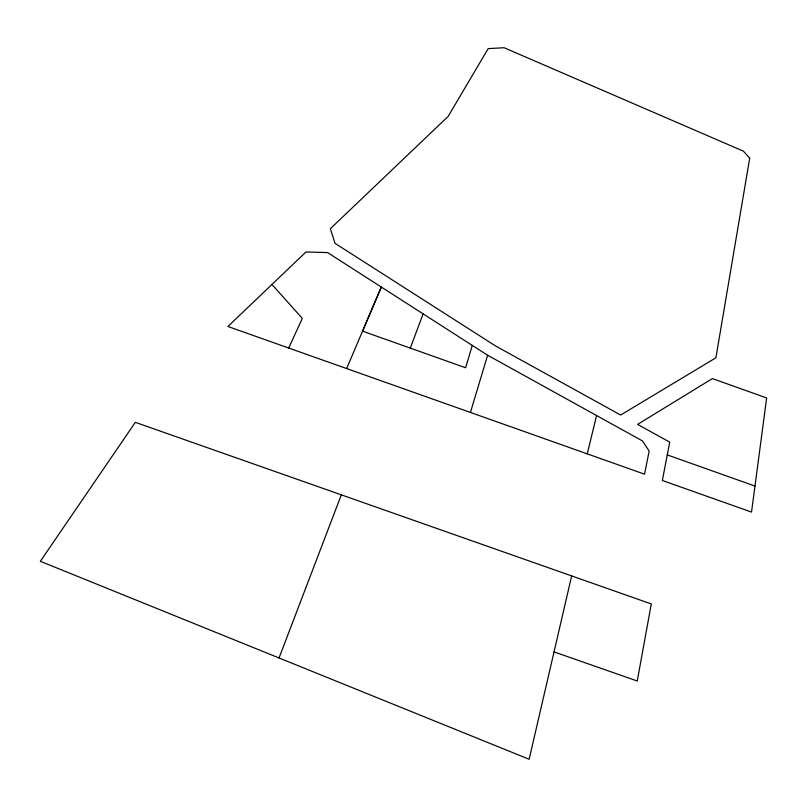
<?xml version="1.0" encoding="UTF-8"?>
<svg xmlns="http://www.w3.org/2000/svg" width="807" height="807" viewBox="0 0 807 807"><rect width="100%" height="100%" fill="white"/><g stroke="black" fill="none" stroke-linecap="round" stroke-linejoin="round"><path stroke-width="1.21" d="M667.268 454.896L662.365 480.488L751.529 512.092L766.65 397.952L712.389 378.584L637.611 424.391L669.729 442.135L667.268 454.896L754.969 486.066M571.669 575.905L529.13 759.266L40.35 561.299L135.334 422.333L651.279 603.949L637.248 681.007L554.046 651.895M587.244 453.857L227.917 326.482L305.994 251.966L327.612 252.591L487.62 355.241L642.543 440.975L649.171 451.083L644.521 474.173L587.244 453.857L596.585 415.544M472.256 345.396L465.649 367.77L362.545 331.152L381.328 287.05L346.627 368.577M470.431 412.458L487.62 355.241M410.299 348.11L423.12 313.862M279.04 657.967L341.331 494.842M288.704 348.039L302.302 318.392L271.959 284.468M749.703 158.222L715.9 357.804L620.654 415.03L495.478 345.91L335.046 243.341L330.335 228.734L448.178 116.359L488.185 48.612L504.133 47.734L743.418 151.171L749.703 158.222"/></g></svg>
